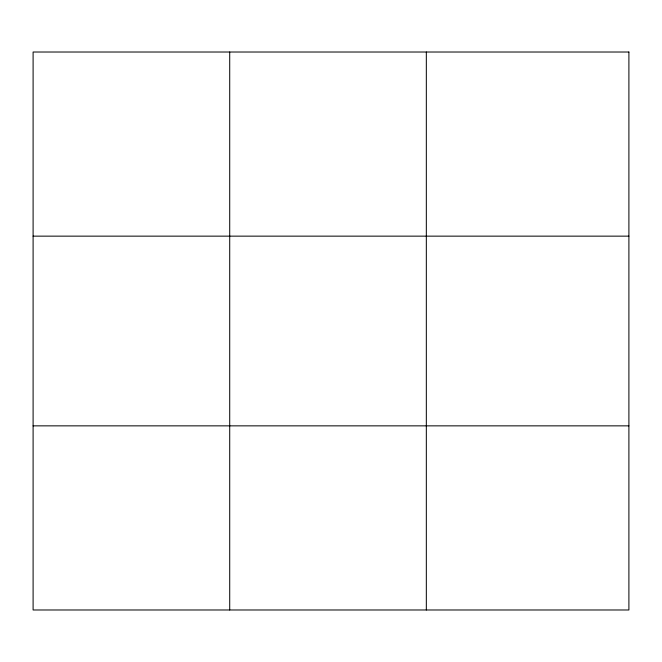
<?xml version="1.0" encoding="UTF-8"?>
<svg xmlns="http://www.w3.org/2000/svg" width="662" height="662" viewBox="0 0 662 662"><rect width="100%" height="100%" fill="white"/><g stroke="black" fill="none" stroke-linecap="round" stroke-linejoin="round"><path stroke-width="0.99" d="M229.714 609.983L229.714 52.017M426.328 609.983L426.328 52.017M33.1 236.144L628.9 236.144M33.1 425.856L628.9 425.856M628.9 52.017L628.9 609.983L33.1 609.983L33.1 52.017L628.9 52.017"/></g></svg>
